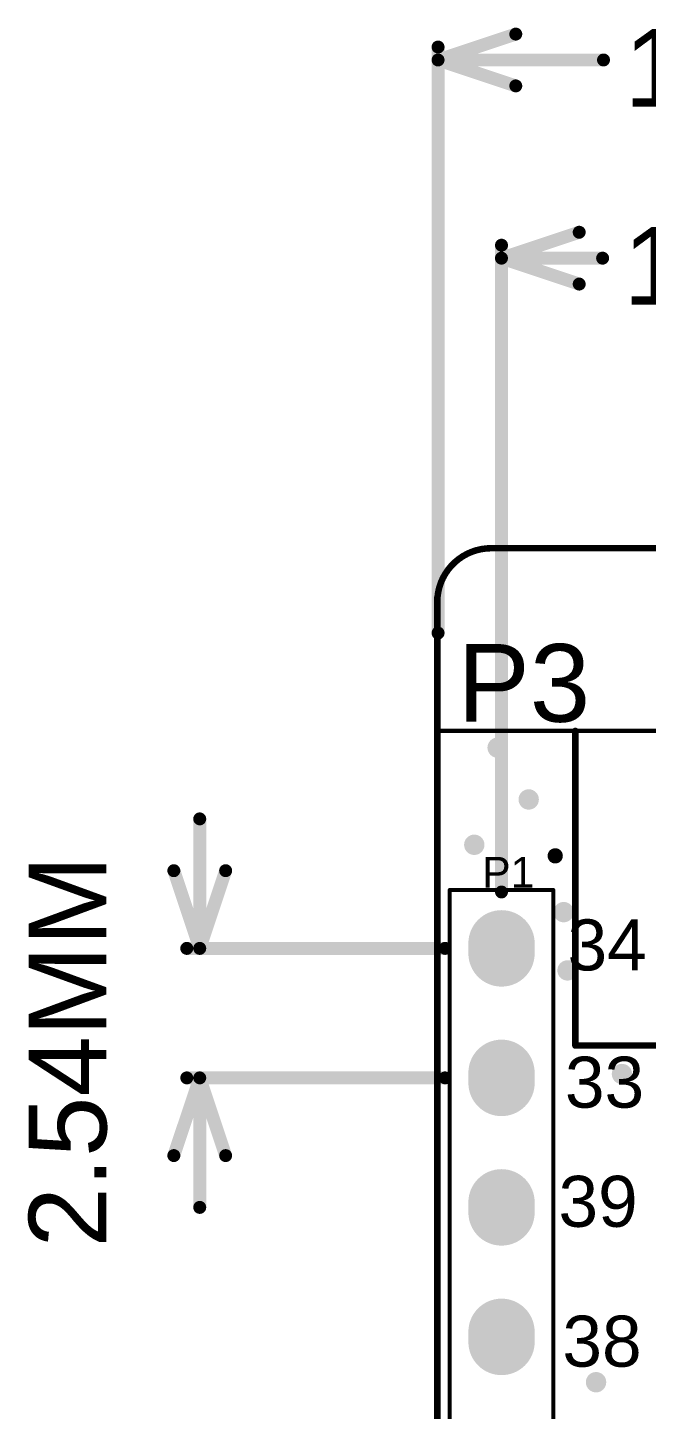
# Model space of a CAD drawing. Header units: millimetres. Extents: x 83.1 to 113.9, y 69.5 to 112.2.
# Drawn here: x 83.09 to 95.22, y 85.14 to 112.24 of the extents above; entities that cross this region are included whole.
import ezdxf

# ---------------------------------------------------------------- set-up
doc = ezdxf.new("R2010")
doc.units = ezdxf.units.MM
for name, color, linetype in [('KeepOutLayer', 6, 'Continuous'), ('Mechanical15', 56, 'Continuous'), ('MultiLayer', 9, 'Continuous'), ('PadHoleLayer', 156, 'Continuous'), ('TopOverlay', 2, 'Continuous'), ('ViaHoleLayer', 16, 'Continuous')]:
    doc.layers.add(name, color=color, linetype=linetype)
doc.styles.add('Arial', font='arial.ttf', dxfattribs={"height": 0.2})

# ---------------------------------------------------------------- blocks, each defined once
blk = doc.blocks.new('8_2_54MM_2')
at = {"layer": 'MultiLayer'}
h = blk.add_hatch(color=9, dxfattribs=at)
edge = h.paths.add_edge_path()
edge.add_arc((-7.72, 0), 0.65, 90, 270)
edge.add_line((-7.72, -0.65), (-7.52, -0.65))
edge.add_arc((-7.52, 0), 0.65, 270, 450)
edge.add_line((-7.52, 0.65), (-7.72, 0.65))
h = blk.add_hatch(color=9, dxfattribs=at)
edge = h.paths.add_edge_path()
edge.add_arc((-5.18, 0), 0.65, 90, 270)
edge.add_line((-5.18, -0.65), (-4.98, -0.65))
edge.add_arc((-4.98, 0), 0.65, 270, 450)
edge.add_line((-4.98, 0.65), (-5.18, 0.65))
h = blk.add_hatch(color=9, dxfattribs=at)
edge = h.paths.add_edge_path()
edge.add_arc((-2.64, 0), 0.65, 90, 270)
edge.add_line((-2.64, -0.65), (-2.44, -0.65))
edge.add_arc((-2.44, 0), 0.65, 270, 450)
edge.add_line((-2.44, 0.65), (-2.64, 0.65))
h = blk.add_hatch(color=9, dxfattribs=at)
edge = h.paths.add_edge_path()
edge.add_arc((-0.1, 0), 0.65, 90, 270)
edge.add_line((-0.1, -0.65), (0.1, -0.65))
edge.add_arc((0.1, 0), 0.65, 270, 450)
edge.add_line((0.1, 0.65), (-0.1, 0.65))
h = blk.add_hatch(color=9, dxfattribs=at)
edge = h.paths.add_edge_path()
edge.add_arc((2.44, 0), 0.65, 90, 270)
edge.add_line((2.44, -0.65), (2.64, -0.65))
edge.add_arc((2.64, 0), 0.65, 270, 450)
edge.add_line((2.64, 0.65), (2.44, 0.65))
h = blk.add_hatch(color=9, dxfattribs=at)
edge = h.paths.add_edge_path()
edge.add_arc((4.98, 0), 0.65, 90, 270)
edge.add_line((4.98, -0.65), (5.18, -0.65))
edge.add_arc((5.18, 0), 0.65, 270, 450)
edge.add_line((5.18, 0.65), (4.98, 0.65))
h = blk.add_hatch(color=9, dxfattribs=at)
edge = h.paths.add_edge_path()
edge.add_arc((7.52, 0), 0.65, 90, 270)
edge.add_line((7.52, -0.65), (7.72, -0.65))
edge.add_arc((7.72, 0), 0.65, 270, 450)
edge.add_line((7.72, 0.65), (7.52, 0.65))
at = {"layer": 'PadHoleLayer'}
h = blk.add_hatch(color=156, dxfattribs=at)
edge = h.paths.add_edge_path()
edge.add_arc((-7.62, 0), 0.5, 0, 360)
h = blk.add_hatch(color=156, dxfattribs=at)
edge = h.paths.add_edge_path()
edge.add_arc((-5.08, 0), 0.5, 0, 360)
h = blk.add_hatch(color=156, dxfattribs=at)
edge = h.paths.add_edge_path()
edge.add_arc((-2.54, 0), 0.5, 0, 360)
h = blk.add_hatch(color=156, dxfattribs=at)
edge = h.paths.add_edge_path()
edge.add_arc((0, 0), 0.5, 0, 360)
h = blk.add_hatch(color=156, dxfattribs=at)
edge = h.paths.add_edge_path()
edge.add_arc((2.54, 0), 0.5, 0, 360)
h = blk.add_hatch(color=156, dxfattribs=at)
edge = h.paths.add_edge_path()
edge.add_arc((5.08, 0), 0.5, 0, 360)
h = blk.add_hatch(color=156, dxfattribs=at)
edge = h.paths.add_edge_path()
edge.add_arc((7.62, 0), 0.5, 0, 360)
at = {"layer": 'TopOverlay', "const_width": 0.08}
for points in [[(8.763, 1.016), (-8.763, 1.016)], [(-8.763, -1.016), (-8.763, 1.016)], [(8.763, -1.016), (8.763, 1.016)], [(8.763, -1.016), (-8.763, -1.016)]]:
    blk.add_lwpolyline(points, dxfattribs=at)
at = {"layer": 'TopOverlay', "const_width": 0.04}
for points in [[(-8.783, 1.016, 1), (-8.743, 1.016, 1)], [(-8.783, 1.016, 1), (-8.743, 1.016, 1)], [(8.743, 1.016, 1), (8.783, 1.016, 1)], [(8.743, 1.016, 1), (8.783, 1.016, 1)], [(-8.783, -1.016, 1), (-8.743, -1.016, 1)], [(-8.783, -1.016, 1), (-8.743, -1.016, 1)], [(8.743, -1.016, 1), (8.783, -1.016, 1)], [(8.743, -1.016, 1), (8.783, -1.016, 1)]]:
    blk.add_lwpolyline(points, format="xyb", close=True, dxfattribs=at)
blk = doc.blocks.new('T__QT___54')
at = {"layer": 'TopOverlay', "const_width": 0.08}
for points in [[(-8.93, 0.889), (-8.93, 3.429)], [(-8.93, 3.429), (8.977, 3.429)], [(8.977, 1.016), (8.977, 3.429)], [(-8.93, -17.272), (-8.93, 0.889)], [(8.977, -17.272), (8.977, 1.016)], [(-8.93, -17.272), (8.977, -17.272)]]:
    blk.add_lwpolyline(points, dxfattribs=at)
at = {"layer": 'TopOverlay', "const_width": 0.04}
for points in [[(-8.95, 3.429, 1), (-8.91, 3.429, 1)], [(-8.95, 3.429, 1), (-8.91, 3.429, 1)], [(8.957, 3.429, 1), (8.997, 3.429, 1)], [(8.957, 3.429, 1), (8.997, 3.429, 1)], [(-8.95, 0.889, 1), (-8.91, 0.889, 1)], [(-8.95, 0.889, 1), (-8.91, 0.889, 1)], [(8.957, 1.016, 1), (8.997, 1.016, 1)], [(8.957, 1.016, 1), (8.997, 1.016, 1)], [(-8.95, -17.272, 1), (-8.91, -17.272, 1)], [(-8.95, -17.272, 1), (-8.91, -17.272, 1)], [(8.957, -17.272, 1), (8.997, -17.272, 1)], [(8.957, -17.272, 1), (8.997, -17.272, 1)]]:
    blk.add_lwpolyline(points, format="xyb", close=True, dxfattribs=at)

msp = doc.modelspace()

# ---------------------------------------------------------------- hatches: boundary and pattern name
at = {"layer": 'ViaHoleLayer'}
h = msp.add_hatch(color=16, dxfattribs=at)
edge = h.paths.add_edge_path()
edge.add_arc((92.304, 98.12), 0.2, 0, 360)
h = msp.add_hatch(color=16, dxfattribs=at)
edge = h.paths.add_edge_path()
edge.add_arc((92.913, 97.104), 0.2, 0, 360)
h = msp.add_hatch(color=16, dxfattribs=at)
edge = h.paths.add_edge_path()
edge.add_arc((91.846, 96.215), 0.2, 0, 360)
h = msp.add_hatch(color=16, dxfattribs=at)
edge = h.paths.add_edge_path()
edge.add_arc((93.433, 95.998), 0.15, 0, 360)
h = msp.add_hatch(color=16, dxfattribs=at)
edge = h.paths.add_edge_path()
edge.add_arc((93.599, 94.894), 0.2, 0, 360)
h = msp.add_hatch(color=16, dxfattribs=at)
edge = h.paths.add_edge_path()
edge.add_arc((93.675, 93.751), 0.2, 0, 360)
h = msp.add_hatch(color=16, dxfattribs=at)
edge = h.paths.add_edge_path()
edge.add_arc((94.742, 91.719), 0.2, 0, 360)
h = msp.add_hatch(color=16, dxfattribs=at)
edge = h.paths.add_edge_path()
edge.add_arc((94.234, 85.674), 0.2, 0, 360)

# ---------------------------------------------------------------- linework, layer by layer
at = {"layer": 'KeepOutLayer', "const_width": 0.127}
msp.add_lwpolyline([(91.12, 100.976, -0.414214), (92.177, 102.032)], format="xyb", dxfattribs=at)
for points in [[(92.177, 102.032), (107.844, 102.032)], [(91.12, 72.977), (91.12, 101.067)]]:
    msp.add_lwpolyline(points, dxfattribs=at)
at = {"layer": 'KeepOutLayer', "const_width": 0.0635}
for points in [[(92.145, 102.032, 1), (92.208, 102.032, 1)], [(92.145, 102.032, 1), (92.208, 102.032, 1)], [(91.089, 101.067, 1), (91.152, 101.067, 1)], [(91.089, 100.976, 1), (91.152, 100.976, 1)]]:
    msp.add_lwpolyline(points, format="xyb", close=True, dxfattribs=at)
at = {"layer": 'Mechanical15', "const_width": 0.254}
for points in [[(91.135, 111.608), (92.659, 112.116)], [(91.135, 100.368), (91.135, 111.862)], [(91.135, 111.608), (94.381, 111.608)], [(91.135, 111.608), (92.659, 111.1)], [(92.38, 107.721), (93.904, 108.229)], [(92.38, 95.289), (92.38, 107.975)], [(92.38, 107.721), (94.363, 107.721)], [(92.38, 107.721), (93.904, 107.213)], [(86.462, 94.183), (86.462, 96.723)], [(85.954, 95.707), (86.462, 94.183)], [(86.462, 94.183), (86.97, 95.707)], [(86.208, 94.183), (91.274, 94.183)], [(85.954, 90.119), (86.462, 91.643)], [(86.208, 91.643), (91.274, 91.643)], [(86.462, 89.103), (86.462, 91.643)], [(86.462, 91.643), (86.97, 90.119)]]:
    msp.add_lwpolyline(points, dxfattribs=at)
at = {"layer": 'Mechanical15', "const_width": 0.127}
for points in [[(92.596, 112.116, 1), (92.723, 112.116, 1)], [(91.072, 111.862, 1), (91.199, 111.862, 1)], [(91.072, 111.608, 1), (91.199, 111.608, 1)], [(91.072, 111.608, 1), (91.199, 111.608, 1)], [(91.072, 111.608, 1), (91.199, 111.608, 1)], [(94.317, 111.608, 1), (94.444, 111.608, 1)], [(92.596, 111.1, 1), (92.723, 111.1, 1)], [(93.84, 108.229, 1), (93.967, 108.229, 1)], [(92.316, 107.975, 1), (92.443, 107.975, 1)], [(92.316, 107.721, 1), (92.443, 107.721, 1)], [(92.316, 107.721, 1), (92.443, 107.721, 1)], [(92.316, 107.721, 1), (92.443, 107.721, 1)], [(94.299, 107.721, 1), (94.426, 107.721, 1)], [(93.84, 107.213, 1), (93.967, 107.213, 1)], [(91.072, 100.368, 1), (91.199, 100.368, 1)], [(86.398, 96.723, 1), (86.525, 96.723, 1)], [(85.89, 95.707, 1), (86.017, 95.707, 1)], [(86.906, 95.707, 1), (87.033, 95.707, 1)], [(92.316, 95.289, 1), (92.443, 95.289, 1)], [(86.144, 94.183, 1), (86.271, 94.183, 1)], [(86.398, 94.183, 1), (86.525, 94.183, 1)], [(86.398, 94.183, 1), (86.525, 94.183, 1)], [(86.398, 94.183, 1), (86.525, 94.183, 1)], [(91.211, 94.183, 1), (91.338, 94.183, 1)], [(86.144, 91.643, 1), (86.271, 91.643, 1)], [(86.398, 91.643, 1), (86.525, 91.643, 1)], [(86.398, 91.643, 1), (86.525, 91.643, 1)], [(86.398, 91.643, 1), (86.525, 91.643, 1)], [(91.211, 91.643, 1), (91.338, 91.643, 1)], [(85.89, 90.119, 1), (86.017, 90.119, 1)], [(86.906, 90.119, 1), (87.033, 90.119, 1)], [(86.398, 89.103, 1), (86.525, 89.103, 1)]]:
    msp.add_lwpolyline(points, format="xyb", close=True, dxfattribs=at)
at = {"layer": 'TopOverlay', "const_width": 0.127}
for points in [[(93.828, 92.278), (93.828, 98.45)], [(93.828, 92.278), (99.136, 92.278)]]:
    msp.add_lwpolyline(points, dxfattribs=at)
at = {"layer": 'TopOverlay', "const_width": 0.0635}
for points in [[(93.796, 98.45, 1), (93.859, 98.45, 1)], [(93.796, 92.278, 1), (93.859, 92.278, 1)], [(93.796, 92.278, 1), (93.859, 92.278, 1)]]:
    msp.add_lwpolyline(points, format="xyb", close=True, dxfattribs=at)

# ---------------------------------------------------------------- block references
msp.add_blockref('T__QT___54', (100.025, 95.021))
at = {"rotation": 270}
msp.add_blockref('8_2_54MM_2', (92.38, 86.563), dxfattribs=at)

# ---------------------------------------------------------------- texts
at = {"layer": 'Mechanical15', "style": 'Arial'}
for s, p in [('17.77mm', (94.787, 110.693)), ('15.24MM', (94.769, 106.807))]:
    msp.add_text(s, height=1.524, dxfattribs=at).set_placement(p)
msp.add_text('2.54MM', height=1.524, rotation=90, dxfattribs=at).set_placement((84.633, 88.317))
at = {"layer": 'TopOverlay', "style": 'Arial'}
for s, height, p in [('P3', 1.524, (91.516, 98.628)), ('P1', 0.6, (91.999, 95.377))]:
    msp.add_text(s, height=height, dxfattribs=at).set_placement(p)
for s, p in [('34', (93.675, 93.751)), ('33', (93.624, 91.059)), ('39', (93.497, 88.722)), ('38', (93.574, 85.979))]:
    msp.add_text(s, height=1, rotation=360, dxfattribs=at).set_placement(p)

doc.saveas('drawing.dxf')
